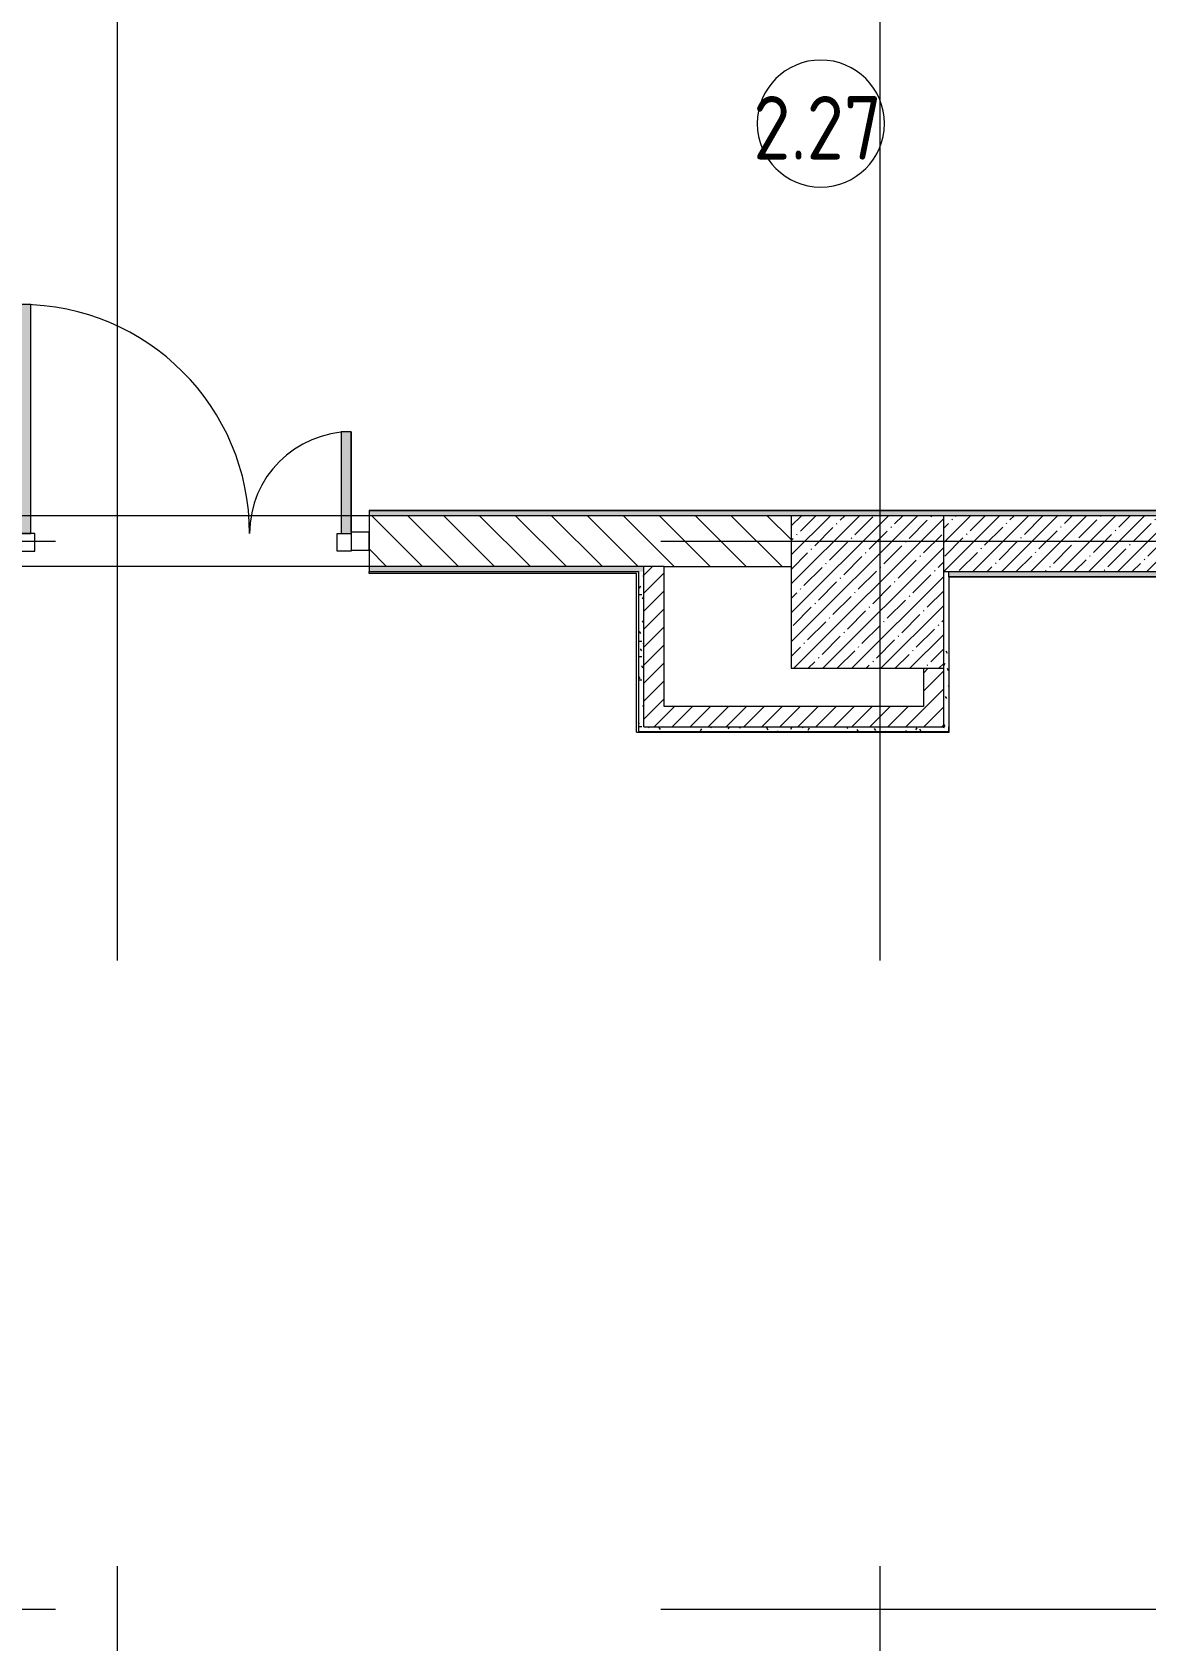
# Model space of a CAD drawing. Header units: millimetres. Extents: x -6228 to 198016, y -8553 to 29000.
# Drawn here: x 149253 to 153633, y 3475 to 9802 of the extents above; entities that cross this region are included whole.
import ezdxf

# ---------------------------------------------------------------- set-up
doc = ezdxf.new("R2010")
doc.units = ezdxf.units.MM
doc.linetypes.add('Осевая', pattern=[15875, 3175, -2381.25, 7937.5, -2381.25])
for name, color, linetype, lineweight in [('A-AREA-IDEN', 7, 'Continuous', 9), ('A-GLAZ-CWMG-3', 7, 'Continuous', 9), ('A-WALL-4', 7, 'Continuous', 13), ('I-WALL-7', 7, 'Continuous', 9), ('S-COLS-2', 7, 'Continuous', 9), ('Оси-2', 7, 'Осевая', 9)]:
    doc.layers.add(name, color=color, linetype=linetype, lineweight=lineweight)
for name, color, linetype, lineweight, true_color in [('A-DETL-GENF-5', 7, 'Continuous', 9, 0xaaaaaa), ('A-DOOR-4', 7, 'Continuous', 9, 0xaaaaaa), ('A-DOOR-5', 7, 'Continuous', 9, 0xe2e2e2), ('A-FLOR-3', 7, 'Continuous', 9, 0xaaaaaa), ('I-WALL-9', 9, 'Continuous', 9, 0x808080)]:
    doc.layers.add(name, color=color, linetype=linetype, lineweight=lineweight, true_color=true_color)
doc.styles.add('GOST Common', font='GOST_Common.ttf', dxfattribs={"width": 0.9, "height": 250})
pattern_1 = [(45, (135578.187, 0), (-35.35534, 35.35534), [])]
pattern_2 = [(0, (135578.187, 0), (121.92, 30.48), [10.058, -81.382, 10.058, -81.382, -487.68]), (0, (135578.187, 0), (121.92, 30.48), [-182.88, 10.058, -172.822, 10.058, -81.382, -213.36]), (0, (135578.187, 0), (121.92, 30.48), [-457.2, 10.058, -50.902, 10.058, -142.342]), (120, (135623.907, 15.24), (-87.356454, 90.345817), [10.058, -81.382, 10.058, -81.382, -487.68]), (120, (135623.907, 15.24), (-87.356454, 90.345817), [-182.88, 10.058, -172.822, 10.058, -81.382, -213.36]), (120, (135623.907, 15.24), (-87.356454, 90.345817), [-457.2, 10.058, -50.902, 10.058, -142.342]), (240, (135639.147, 76.2), (-34.563546, -120.825817), [10.058, -81.382, 10.058, -81.382, -487.68]), (240, (135639.147, 76.2), (-34.563546, -120.825817), [-182.88, 10.058, -172.822, 10.058, -81.382, -213.36]), (240, (135639.147, 76.2), (-34.563546, -120.825817), [-457.2, 10.058, -50.902, 10.058, -142.342])]

# ---------------------------------------------------------------- blocks, each defined once
blk = doc.blocks.new('BSC_Колонна _Прямоугольная - 600х600-V236-План зашивки приборов отопления в осях 2 этажа 1-12')
at = {"layer": 'S-COLS-2'}
h = blk.add_hatch(dxfattribs=at)
h.set_pattern_fill('FP_207', color=256, style=0, pattern_type=2)
h.set_pattern_definition([(45, (-16960, -7600), (-57.02463, 57.02463), []), (45, (-16902.975, -7600), (-57.02463, 57.02463), [100.806, -20.161, 3.353, -16.808])])
h.paths.add_polyline_path([(-244.3, -300), (300, -300), (300, 300), (-300, 300), (-300, -300)])
for p, q in [((300, 300), (-300, 300)), ((-300, 300), (-300, -300)), ((300, -300), (300, 300)), ((-300, -300), (300, -300))]:
    blk.add_line(p, q, dxfattribs=at)
blk = doc.blocks.new('Прямоугольный импост - 50 x 70 мм-31927764-План зашивки приборов отопления в осях 2 этажа 1-12')
at = {"layer": 'A-GLAZ-CWMG-3'}
for p, q in [((-70, 35), (0, 35)), ((-70, -35), (-70, 35)), ((0, 35), (0, -35)), ((0, -35), (-70, -35))]:
    blk.add_line(p, q, dxfattribs=at)
blk = doc.blocks.new('Дверь_Витражная_остекление_ - ДВН_ДАО_Главный вход_1200 в свету Д-22 _п_-31928779-План зашивки приборов отопления в осях 2 этажа 1-12')
at = {"layer": 'A-DOOR-5'}
for points in [[(-610, 30), (-610, 930), (-650, 930), (-650, 30)], [(650, 30), (650, 430), (610, 430), (610, 30)]]:
    blk.add_hatch(color=256, dxfattribs=at).paths.add_polyline_path(points)
at = {"layer": 'A-DETL-GENF-5'}
for p, q in [((-610, 930), (-650, 930)), ((-650, 930), (-650, 35)), ((-610, 30), (-610, 930)), ((650, 430), (610, 430)), ((610, 430), (610, 30)), ((650, 35), (650, 430)), ((-650, 30), (-610, 30)), ((-595, 30), (-650, 30)), ((-595, -40), (-595, 30)), ((595, -40), (595, 30)), ((595, 30), (650, 30)), ((610, 30), (650, 30)), ((-650, -35), (-650, -40)), ((-650, -40), (-595, -40)), ((650, -40), (595, -40)), ((650, -35), (650, -40))]:
    blk.add_line(p, q, dxfattribs=at)
at = {"layer": 'A-DOOR-4'}
for p, q in [((-650, 930), (-650, 35)), ((650, 430), (650, 35))]:
    blk.add_line(p, q, dxfattribs=at)
for centre, radius, start, end in [((-650, 30), 900, 360, 90), ((650, 30), 400, 90, 180)]:
    blk.add_arc(centre, radius, start, end, dxfattribs=at)
blk = doc.blocks.new('Марка_Помещения - Номер-25198446-План зашивки приборов отопления в осях 2 этажа 1-12')
at = {"layer": 'A-AREA-IDEN'}
for start, end in [(360, 180), (180, 360)]:
    blk.add_arc((0, 0), 2.5, start, end, dxfattribs=at)

msp = doc.modelspace()

# ---------------------------------------------------------------- hatches: boundary and pattern name
at = {"layer": 'I-WALL-7'}
h = msp.add_hatch(dxfattribs=at)
h.set_pattern_fill('FP_151', color=256, style=0, pattern_type=2)
h.set_pattern_definition([(135, (135578.19, 0), (-70.7107, -70.7107), [])])
h.paths.add_polyline_path([(152238.2, 7700), (152238.2, 7900), (150578.1, 7900), (150578.1, 7700), (151738.2, 7700)])
h.paths.add_polyline_path([(148977.8, 7700), (149138.1, 7700), (149138.1, 7900), (148338.2, 7900), (148338.2, 7700), (148646.2, 7700)])
h.paths.add_polyline_path([(147651.3, 7700), (147738.2, 7700), (147738.2, 7900), (147038.2, 7900), (147038.2, 7830), (146238.2, 7830), (146238.2, 7900), (143838.2, 7900), (143838.2, 7700), (147058.2, 7700)])
h.paths.add_polyline_path([(142677.2, 7700), (143238.2, 7700), (143238.2, 7900), (142108.2, 7900), (142108.2, 7700), (142345.6, 7700)])
h.paths.add_polyline_path([(139608.2, 7700), (139608.2, 7900), (139308.2, 7900), (139308.2, 7700), (139361.1, 7700)])
h = msp.add_hatch(dxfattribs=at)
h.set_pattern_fill('FP_153', color=256, style=0, pattern_type=2)
h.set_pattern_definition([(45, (135578.19, 0), (-57.02463, 57.02463), []), (45, (135635.21, 0), (-57.02463, 57.02463), [100.806, -20.161, 3.353, -16.808])])
h.paths.add_polyline_path([(157488.2, 7680), (157488.2, 7900), (155338.2, 7900), (155338.2, 7830), (154138.2, 7830), (154138.2, 7900), (152838.2, 7900), (152838.2, 7680), (156936.4, 7680)])
h = msp.add_hatch(dxfattribs=at)
h.set_pattern_fill('FP_177', color=256, style=0, pattern_type=2)
h.set_pattern_definition(pattern_1)
h.paths.add_polyline_path([(151658.2, 7070), (151738.2, 7070), (151738.2, 7700), (151658.2, 7700), (151658.2, 7511)])
h = msp.add_hatch(dxfattribs=at)
h.set_pattern_fill('FP_177', color=256, style=0, pattern_type=2)
h.set_pattern_definition(pattern_1)
h.paths.add_polyline_path([(152838.2, 7150), (152838.2, 7300), (152758.2, 7300), (152758.2, 7150)])
h = msp.add_hatch(dxfattribs=at)
h.set_pattern_fill('FP_177', color=256, style=0, pattern_type=2)
h.set_pattern_definition(pattern_1)
h.paths.add_polyline_path([(152293.9, 7070), (152838.2, 7070), (152838.2, 7150), (151738.2, 7150), (151738.2, 7070)])
at = {"layer": 'I-WALL-9'}
h = msp.add_hatch(dxfattribs=at)
h.set_pattern_fill('FP_219', color=256, style=0, pattern_type=2)
h.set_pattern_definition(pattern_2)
h.paths.add_polyline_path([(155588.2, 7900), (155588.2, 7920), (150578.1, 7920), (150578.1, 7900), (155338.2, 7900)])
h.paths.add_polyline_path([(149138.1, 7900), (149138.1, 7920), (142108.2, 7920), (142108.2, 7900), (148977.8, 7900)])
h.paths.add_polyline_path([(139029.5, 7900), (139608.2, 7900), (139608.2, 7920), (138863.2, 7920), (138863.2, 7908), (138918.2, 7908), (138918.2, 7900)])
h.paths.add_polyline_path([(137408.2, 7900), (137408.2, 7908), (137463.2, 7908), (137463.2, 7920), (136848.2, 7920), (136848.2, 7900), (137039.9, 7900)])
h = msp.add_hatch(dxfattribs=at)
h.set_pattern_fill('FP_219', color=256, style=0, pattern_type=2)
h.set_pattern_definition(pattern_2)
h.paths.add_polyline_path([(151638.2, 7680), (151658.2, 7680), (151658.2, 7700), (150578.1, 7700), (150578.2, 7680), (151630.6, 7680)])
h.paths.add_polyline_path([(148977.8, 7680), (149138.1, 7680), (149138.1, 7700), (148358.2, 7700), (148358.2, 7680), (148646.2, 7680)])
h = msp.add_hatch(dxfattribs=at)
h.set_pattern_fill('FP_219', color=256, style=0, pattern_type=2)
h.set_pattern_definition(pattern_2)
h.paths.add_polyline_path([(151658.2, 7050), (151658.2, 7680), (151638.2, 7680), (151638.2, 7050)])
h = msp.add_hatch(dxfattribs=at)
h.set_pattern_fill('FP_219', color=256, style=0, pattern_type=2)
h.set_pattern_definition(pattern_2)
h.paths.add_polyline_path([(152858.2, 7070), (152858.2, 7680), (152838.2, 7680), (152838.2, 7070)])
h = msp.add_hatch(dxfattribs=at)
h.set_pattern_fill('FP_219', color=256, style=0, pattern_type=2)
h.set_pattern_definition(pattern_2)
h.paths.add_polyline_path([(156438.2, 7660), (156458.2, 7660), (156458.2, 7680), (152858.2, 7680), (152858.2, 7660), (156437.2, 7660)])
h = msp.add_hatch(dxfattribs=at)
h.set_pattern_fill('FP_219', color=256, style=0, pattern_type=2)
h.set_pattern_definition(pattern_2)
h.paths.add_polyline_path([(152858.2, 7050), (152858.2, 7070), (151658.2, 7070), (151658.2, 7050), (152293.9, 7050)])

# ---------------------------------------------------------------- linework, layer by layer
at = {"layer": 'A-FLOR-3'}
msp.add_line((150578.1, 7900), (149147.5, 7900), dxfattribs=at)
at = {"layer": 'A-WALL-4'}
for p, q in [((150578.1, 7920), (155568.2, 7920)), ((152238.2, 7900), (150578.1, 7900)), ((154138.2, 7900), (152838.2, 7900)), ((151738.2, 7700), (150578.1, 7700)), ((151658.2, 7070), (151658.2, 7700)), ((152838.2, 7680), (156538.2, 7680)), ((156438.2, 7660), (152858.2, 7660)), ((152858.2, 7660), (152858.2, 7070)), ((152859.2, 7659), (152858.2, 7659))]:
    msp.add_line(p, q, dxfattribs=at)
at = {"layer": 'I-WALL-7'}
for p, q in [((150578.1, 7921), (150578.1, 7680)), ((155568.2, 7921), (150578.1, 7921)), ((150578.1, 7700), (149147.5, 7700)), ((150578.2, 7680), (151638.2, 7680)), ((150578.2, 7672), (150578.2, 7680)), ((151630.2, 7672), (150578.2, 7672)), ((151630.2, 7049), (151630.2, 7672)), ((151638.2, 7680), (151638.2, 7050)), ((151738.2, 7700), (152238.2, 7700)), ((151738.2, 7150), (151738.2, 7700)), ((152858.2, 7660), (152858.2, 7680)), ((152859.2, 7659), (156437.2, 7659)), ((152859.2, 7049), (152859.2, 7659)), ((152758.2, 7300), (152758.2, 7150)), ((152838.2, 7070), (152838.2, 7300)), ((152758.2, 7150), (151738.2, 7150)), ((151630.2, 7049), (152859.2, 7049)), ((152858.2, 7050), (151637.2, 7050)), ((151658.2, 7070), (152838.2, 7070)), ((152858.2, 7050), (152858.2, 7070))]:
    msp.add_line(p, q, dxfattribs=at)
at = {"layer": 'Оси-2'}
for p, q in [((149588.2, 593.7), (149588.2, 24898.1)), ((152588.2, 593.7), (152588.2, 24898.1)), ((135850.6, 7800), (171568.2, 7800)), ((135850.6, 3600), (171568.2, 3600))]:
    msp.add_line(p, q, dxfattribs=at)

# ---------------------------------------------------------------- block references
at = {"layer": 'A-AREA-IDEN', "xscale": 99.99999999999993, "yscale": 99.99999999999993, "zscale": 99.99999999999993}
msp.add_blockref('Марка_Помещения - Номер-25198446-План зашивки приборов отопления в осях 2 этажа 1-12', (152354.8, 9442.1), dxfattribs=at)
at = {"layer": 'A-DOOR-4'}
msp.add_blockref('Дверь_Витражная_остекление_ - ДВН_ДАО_Главный вход_1200 в свету Д-22 _п_-31928779-План зашивки приборов отопления в осях 2 этажа 1-12', (149858.1, 7800), dxfattribs=at)
at = {"layer": 'A-GLAZ-CWMG-3', "extrusion": (0, 0, -1), "rotation": 180}
msp.add_blockref('Прямоугольный импост - 50 x 70 мм-31927764-План зашивки приборов отопления в осях 2 этажа 1-12', (-150578.1, 7800), dxfattribs=at)
at = {"layer": 'S-COLS-2'}
msp.add_blockref('BSC_Колонна _Прямоугольная - 600х600-V236-План зашивки приборов отопления в осях 2 этажа 1-12', (152538.2, 7600), dxfattribs=at)

# ---------------------------------------------------------------- texts
at = {"layer": 'A-AREA-IDEN', "insert": (152089.1, 9550.6), "char_height": 250, "width": 663.797, "attachment_point": 1, "style": 'GOST Common'}
msp.add_mtext('2.27', dxfattribs=at)

doc.saveas('drawing.dxf')
